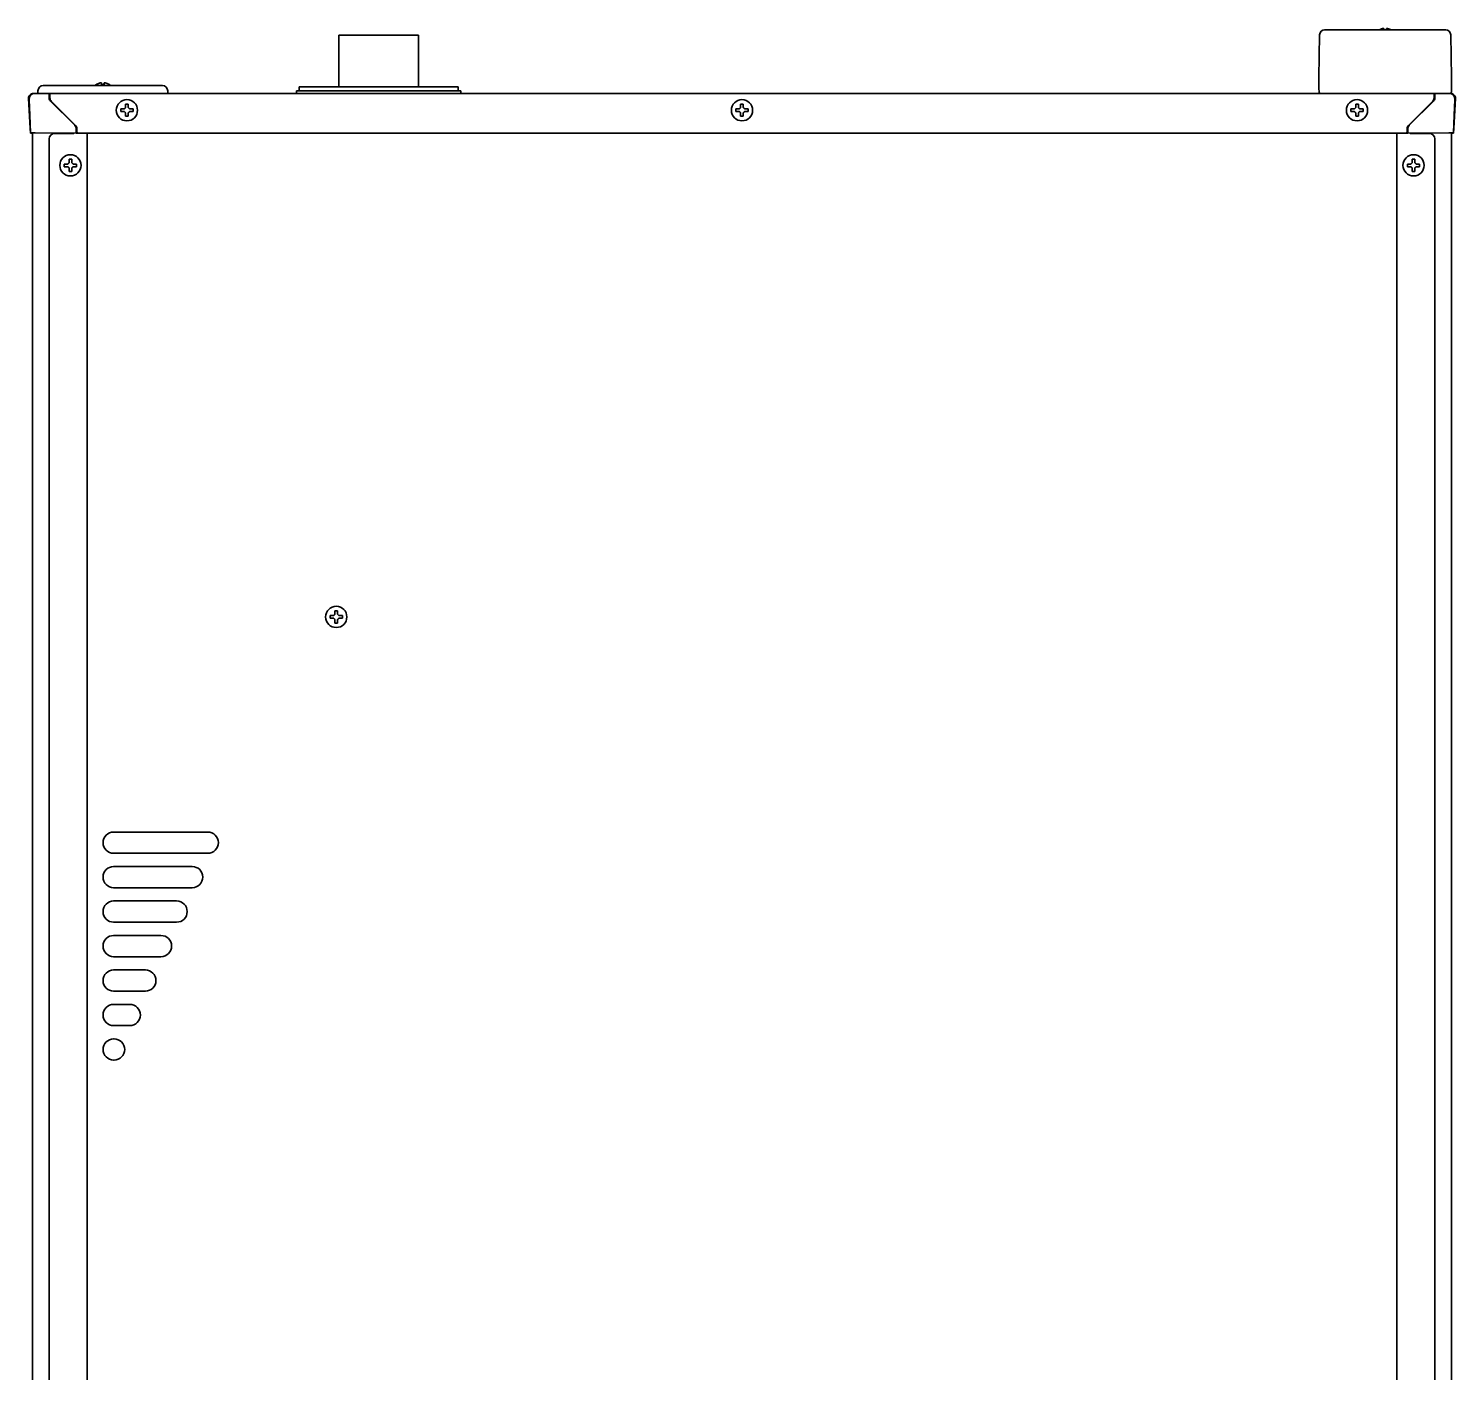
# Model space of a CAD drawing. Extents: x 6569 to 10251, y -294 to 3435.
# Drawn here: x 6569 to 7107, y 1749 to 2256 of the extents above; entities that cross this region are included whole.
import ezdxf

# ---------------------------------------------------------------- set-up
doc = ezdxf.new("R2010")
doc.units = 0
doc.header["$LTSCALE"] = 5
doc.layers.add('1', color=7, linetype='CONTINUOUS', true_color=0xffffff)

msp = doc.modelspace()

# ---------------------------------------------------------------- linework, layer by layer
at = {"layer": '1', "color": 7, "linetype": 'Continuous', "lineweight": 35}
for p, q in [((7057.35, 2255.33), (7057.42, 2255.33)), ((7057.42, 2255.33), (7062.51, 2255.33)), ((7062.51, 2255.33), (7097.81, 2255.33)), ((7097.81, 2255.33), (7102.91, 2255.33)), ((7102.91, 2255.33), (7102.98, 2255.33)), ((6700.66, 2253.33), (6685.66, 2253.33)), ((6685.66, 2253.33), (6685.66, 2233.82)), ((6715.66, 2253.33), (6700.66, 2253.33)), ((6715.66, 2233.82), (6715.66, 2253.33)), ((7055.45, 2253.46), (7055.16, 2237.32)), ((7105.16, 2237.32), (7104.88, 2253.46)), ((6574.2, 2234.33), (6579.2, 2234.33)), ((6579.2, 2234.33), (6614.13, 2234.33)), ((6594.36, 2234.77), (6594.36, 2234.8)), ((6598.96, 2234.8), (6598.96, 2234.77)), ((6614.13, 2234.33), (6619.13, 2234.33)), ((6730.66, 2233.83), (6670.66, 2233.83)), ((6670.66, 2233.83), (6670.66, 2232.33)), ((6730.66, 2232.33), (6730.66, 2233.83)), ((7055.16, 2233.33), (7055.16, 2237.29)), ((7055.22, 2231.81), (7055.16, 2233.33)), ((7105.16, 2233.33), (7105.11, 2231.81)), ((7105.16, 2237.29), (7105.16, 2233.33)), ((6569.25, 2218.32), (6568.67, 2229.43)), ((6568.94, 2229.26), (6568.95, 2228.95)), ((6568.95, 2228.95), (6569.15, 2223.12)), ((6570.46, 2231.33), (6570.94, 2231.33)), ((6576.41, 2231.33), (6570.94, 2231.33)), ((6572.16, 2231.33), (6572.2, 2232.4)), ((6576.41, 2231.33), (6576.41, 2229.83)), ((6576.41, 2231.33), (6576.66, 2231.33)), ((6576.66, 2231.33), (6576.66, 2229.85)), ((6576.66, 2231.33), (7098.66, 2231.33)), ((6586.08, 2219.34), (6577, 2228.42)), ((6577.25, 2228.44), (6586.28, 2219.41)), ((6621.13, 2232.4), (6621.16, 2231.33)), ((6669.66, 2232.33), (6731.66, 2232.33)), ((6669.66, 2232.33), (6669.66, 2231.33)), ((6731.66, 2231.33), (6731.66, 2232.33)), ((7089.05, 2219.41), (7098.08, 2228.44)), ((7098.33, 2228.42), (7089.25, 2219.34)), ((7098.66, 2229.85), (7098.66, 2231.33)), ((7098.66, 2231.33), (7098.91, 2231.33)), ((7104.39, 2231.33), (7098.91, 2231.33)), ((7098.91, 2229.83), (7098.91, 2231.33)), ((7104.39, 2231.33), (7104.86, 2231.33)), ((7106.66, 2229.43), (7106.08, 2218.32)), ((7106.38, 2228.95), (7106.18, 2223.12)), ((7106.38, 2228.95), (7106.39, 2229.26)), ((6569.38, 2216.67), (6569.15, 2223.12)), ((6603.46, 2225.03), (6603.46, 2225.53)), ((6603.46, 2224.53), (6603.46, 2225.03)), ((6608.06, 2225.53), (6608.06, 2225.03)), ((6608.06, 2225.03), (6608.06, 2224.53)), ((6835.36, 2225.03), (6835.36, 2225.53)), ((6835.36, 2224.53), (6835.36, 2225.03)), ((6839.96, 2225.53), (6839.96, 2225.03)), ((6839.96, 2225.03), (6839.96, 2224.53)), ((7067.26, 2225.03), (7067.26, 2225.53)), ((7067.26, 2224.53), (7067.26, 2225.03)), ((7071.86, 2225.53), (7071.86, 2225.03)), ((7071.86, 2225.03), (7071.86, 2224.53)), ((7106.18, 2223.12), (7105.95, 2216.66)), ((6569.35, 2216.33), (6569.25, 2218.32)), ((6586.66, 2216.53), (6586.66, 2217.93)), ((6586.86, 2218), (6586.86, 2216.83)), ((7088.46, 2216.83), (7088.46, 2218)), ((7088.66, 2217.93), (7088.66, 2216.52)), ((7106.08, 2218.32), (7105.98, 2216.33)), ((6570.15, 2216.37), (6569.35, 2216.33)), ((6571.11, 2216.46), (6569.57, 2216.48)), ((6570.15, 2216.47), (6570.15, 2216.37)), ((6570.16, 1277.43), (6570.16, 2216.47)), ((6586.66, 2216.33), (6571.11, 2216.46)), ((6576.46, 2214.23), (6576.46, 1426.83)), ((6578.46, 2216.23), (6585.66, 2216.23)), ((6586.66, 2216.53), (6586.66, 2216.33)), ((6587.26, 2216.34), (6586.66, 2216.33)), ((6586.66, 2216.33), (6587.36, 2216.33)), ((6587.36, 2216.33), (7087.96, 2216.33)), ((6590.76, 2216.33), (6590.76, 1424.83)), ((7084.56, 1424.83), (7084.56, 2216.33)), ((7088.66, 2216.33), (7087.96, 2216.33)), ((7088.66, 2216.33), (7088.07, 2216.34)), ((7088.66, 2216.32), (7088.66, 2216.52)), ((7104.22, 2216.45), (7088.66, 2216.32)), ((7096.86, 2216.23), (7089.66, 2216.23)), ((7098.86, 2214.23), (7098.86, 1426.83)), ((7105.75, 2216.47), (7104.22, 2216.45)), ((7105.16, 2216.46), (7105.16, 1277.43)), ((7105.18, 2216.37), (7105.18, 2216.46)), ((7105.98, 2216.33), (7105.18, 2216.37)), ((6582.16, 2204.23), (6582.16, 2204.73)), ((6582.16, 2203.73), (6582.16, 2204.23)), ((6586.76, 2204.73), (6586.76, 2204.23)), ((6586.76, 2204.23), (6586.76, 2203.73)), ((7088.56, 2204.23), (7088.56, 2204.73)), ((7088.56, 2203.73), (7088.56, 2204.23)), ((7093.16, 2204.73), (7093.16, 2204.23)), ((7093.16, 2204.23), (7093.16, 2203.73)), ((6680.68, 2034), (6680.68, 2033.94)), ((6682.38, 2033.96), (6682.38, 2034.46)), ((6682.38, 2033.46), (6682.38, 2033.96)), ((6686.98, 2034.46), (6686.98, 2033.96)), ((6686.98, 2033.96), (6686.98, 2033.46)), ((6600.76, 1952.83), (6636.26, 1952.83)), ((6636.26, 1944.83), (6600.76, 1944.83)), ((6600.76, 1939.83), (6630.37, 1939.83)), ((6630.37, 1931.83), (6600.76, 1931.83)), ((6600.76, 1926.83), (6624.48, 1926.83)), ((6624.48, 1918.83), (6600.76, 1918.83)), ((6600.76, 1913.83), (6618.59, 1913.83)), ((6618.59, 1905.83), (6600.76, 1905.83)), ((6600.76, 1900.83), (6612.71, 1900.83)), ((6612.71, 1892.83), (6600.76, 1892.83)), ((6600.76, 1887.83), (6606.82, 1887.83)), ((6606.82, 1879.83), (6600.76, 1879.83)), ((6600.76, 1874.83), (6600.93, 1874.83)), ((6600.93, 1866.83), (6600.76, 1866.83))]:
    msp.add_line(p, q, dxfattribs=at)
for centre in [(6605.76, 2225.03), (6837.66, 2225.03), (7069.56, 2225.03), (6584.46, 2204.23), (7090.86, 2204.23), (6684.68, 2033.96)]:
    msp.add_circle(centre, 4, dxfattribs=at)
for centre, radius, start, end in [((7057.35, 2253.43), 1.9, 90, 179.0001), ((7102.98, 2253.43), 1.9, 0.9999, 90), ((6574.2, 2232.33), 2, 90, 178), ((6596.86, 2230.71), 4.8, 121.3727, 131.0474), ((6596.47, 2230.71), 4.8, 48.9526, 58.6273), ((6619.13, 2232.33), 2, 2, 90), ((6570.46, 2229.53), 1.8, 90, 183), ((6570.94, 2229.33), 2, 90, 182), ((6578.41, 2229.83), 2, 187.4241, 204.4698), ((6578.41, 2229.83), 2, 204.4698, 225), ((6578.66, 2229.85), 2, 189.4516, 225), ((7055.72, 2231.83), 0.5, 182, 270), ((7096.66, 2229.85), 2, 315, 350.5484), ((7096.91, 2229.83), 2, 315, 335.5302), ((7096.91, 2229.83), 2, 335.5302, 352.5759), ((7104.39, 2229.33), 2, 358, 90), ((7104.61, 2231.83), 0.5, 270, 358), ((7104.86, 2229.53), 1.8, 357, 90), ((6584.66, 2217.93), 2, 24.4698, 45), ((6584.86, 2218), 2, 0, 45), ((6584.66, 2217.93), 2, 0, 24.4698), ((6587.36, 2216.83), 0.5, 180, 270), ((7087.96, 2216.83), 0.5, 270, 0), ((7090.46, 2218), 2, 135, 180), ((7090.66, 2217.93), 2, 155.5302, 180), ((6578.46, 2214.23), 2, 90, 180), ((6585.66, 2216.53), 0.3, 270, 318.1857), ((7089.66, 2216.53), 0.3, 221.8143, 270), ((7096.86, 2214.23), 2, 0, 90), ((6600.76, 1948.83), 4, 90, 270), ((6636.26, 1948.83), 4, 270, 90), ((6600.76, 1935.83), 4, 90, 270), ((6630.37, 1935.83), 4, 270, 90), ((6600.76, 1922.83), 4, 90, 270), ((6624.48, 1922.83), 4, 270, 90), ((6600.76, 1909.83), 4, 90, 270), ((6618.59, 1909.83), 4, 270, 90), ((6600.76, 1896.83), 4, 90, 270), ((6612.71, 1896.83), 4, 270, 90), ((6600.76, 1883.83), 4, 90, 270), ((6606.82, 1883.83), 4, 270, 90), ((6600.76, 1870.83), 4, 90, 270), ((6600.93, 1870.83), 4, 270, 90)]:
    msp.add_arc(centre, radius, start, end, dxfattribs=at)
msp.add_ellipse((7090.66, 2217.93), major_axis=(-1.41, 1.41), ratio=1, start_param=0, end_param=0.35832, dxfattribs=at)
for points, knots in [([(7079.16, 2255.82), (7079.11, 2255.81), (7079, 2255.78), (7078.84, 2255.73), (7078.68, 2255.67), (7078.53, 2255.61), (7078.37, 2255.54), (7078.22, 2255.47), (7078.08, 2255.4), (7077.99, 2255.35), (7077.97, 2255.33)], [0, 0, 0, 0, 0.134116, 0.268232, 0.402347, 0.536463, 0.670579, 0.804695, 0.938811, 1, 1, 1, 1]), ([(7079.66, 2255.27), (7079.66, 2255.4), (7079.66, 2255.5), (7079.66, 2255.64), (7079.66, 2255.68), (7079.66, 2255.76), (7079.66, 2255.79), (7079.66, 2255.82)], [0, 0, 0, 0, 0.5, 0.5, 0.75, 0.75, 1, 1, 1, 1]), ([(7082.46, 2255.27), (7082.26, 2255.4), (7082.05, 2255.5), (7081.73, 2255.64), (7081.62, 2255.68), (7081.39, 2255.76), (7081.28, 2255.79), (7081.16, 2255.82)], [0, 0, 0, 0, 0.5, 0.5, 0.75, 0.75, 1, 1, 1, 1]), ([(6596.16, 2234.77), (6596.16, 2234.9), (6596.16, 2235), (6596.16, 2235.14), (6596.16, 2235.18), (6596.16, 2235.26), (6596.16, 2235.29), (6596.16, 2235.32)], [0, 0, 0, 0, 0.5, 0.5, 0.75, 0.75, 1, 1, 1, 1]), ([(6598.96, 2234.77), (6598.76, 2234.9), (6598.55, 2235), (6598.23, 2235.14), (6598.12, 2235.18), (6597.89, 2235.26), (6597.78, 2235.29), (6597.66, 2235.32)], [0, 0, 0, 0, 0.5, 0.5, 0.75, 0.75, 1, 1, 1, 1]), ([(6606.26, 2227.33), (6606.26, 2227.12), (6606.26, 2226.91), (6606.26, 2226.59), (6606.26, 2226.48), (6606.26, 2226.25), (6606.26, 2226.14), (6606.26, 2226.03)], [0, 0, 0, 0, 0.5, 0.5, 0.75, 0.75, 1, 1, 1, 1]), ([(6838.16, 2227.33), (6838.16, 2227.12), (6838.16, 2226.91), (6838.16, 2226.59), (6838.16, 2226.48), (6838.16, 2226.25), (6838.16, 2226.14), (6838.16, 2226.03)], [0, 0, 0, 0, 0.5, 0.5, 0.75, 0.75, 1, 1, 1, 1]), ([(7070.06, 2227.33), (7070.06, 2227.12), (7070.06, 2226.91), (7070.06, 2226.59), (7070.06, 2226.48), (7070.06, 2226.25), (7070.06, 2226.14), (7070.06, 2226.03)], [0, 0, 0, 0, 0.5, 0.5, 0.75, 0.75, 1, 1, 1, 1]), ([(6603.46, 2225.53), (6603.67, 2225.53), (6603.88, 2225.53), (6604.2, 2225.53), (6604.31, 2225.53), (6604.54, 2225.53), (6604.65, 2225.53), (6604.76, 2225.53)], [0, 0, 0, 0, 0.5, 0.5, 0.75, 0.75, 1, 1, 1, 1]), ([(6605.26, 2222.73), (6605.26, 2222.93), (6605.26, 2223.14), (6605.26, 2223.46), (6605.26, 2223.57), (6605.26, 2223.8), (6605.26, 2223.91), (6605.26, 2224.03)], [0, 0, 0, 0, 0.5, 0.5, 0.75, 0.75, 1, 1, 1, 1]), ([(6608.06, 2224.53), (6607.86, 2224.53), (6607.65, 2224.53), (6607.33, 2224.53), (6607.22, 2224.53), (6606.99, 2224.53), (6606.88, 2224.53), (6606.76, 2224.53)], [0, 0, 0, 0, 0.5, 0.5, 0.75, 0.75, 1, 1, 1, 1]), ([(6835.36, 2225.53), (6835.57, 2225.53), (6835.78, 2225.53), (6836.1, 2225.53), (6836.21, 2225.53), (6836.44, 2225.53), (6836.55, 2225.53), (6836.66, 2225.53)], [0, 0, 0, 0, 0.5, 0.5, 0.75, 0.75, 1, 1, 1, 1]), ([(6837.16, 2222.73), (6837.16, 2222.93), (6837.16, 2223.14), (6837.16, 2223.46), (6837.16, 2223.57), (6837.16, 2223.8), (6837.16, 2223.91), (6837.16, 2224.03)], [0, 0, 0, 0, 0.5, 0.5, 0.75, 0.75, 1, 1, 1, 1]), ([(6839.96, 2224.53), (6839.76, 2224.53), (6839.55, 2224.53), (6839.23, 2224.53), (6839.12, 2224.53), (6838.89, 2224.53), (6838.78, 2224.53), (6838.66, 2224.53)], [0, 0, 0, 0, 0.5, 0.5, 0.75, 0.75, 1, 1, 1, 1]), ([(7067.26, 2225.53), (7067.47, 2225.53), (7067.68, 2225.53), (7068, 2225.53), (7068.11, 2225.53), (7068.34, 2225.53), (7068.45, 2225.53), (7068.56, 2225.53)], [0, 0, 0, 0, 0.5, 0.5, 0.75, 0.75, 1, 1, 1, 1]), ([(7069.06, 2222.73), (7069.06, 2222.93), (7069.06, 2223.14), (7069.06, 2223.46), (7069.06, 2223.57), (7069.06, 2223.8), (7069.06, 2223.91), (7069.06, 2224.03)], [0, 0, 0, 0, 0.5, 0.5, 0.75, 0.75, 1, 1, 1, 1]), ([(7071.86, 2224.53), (7071.66, 2224.53), (7071.45, 2224.53), (7071.13, 2224.53), (7071.02, 2224.53), (7070.79, 2224.53), (7070.68, 2224.53), (7070.56, 2224.53)], [0, 0, 0, 0, 0.5, 0.5, 0.75, 0.75, 1, 1, 1, 1]), ([(6569.57, 2216.48), (6569.56, 2216.48), (6569.55, 2216.48), (6569.53, 2216.48), (6569.52, 2216.48), (6569.51, 2216.49), (6569.51, 2216.49), (6569.49, 2216.5), (6569.48, 2216.5), (6569.46, 2216.51), (6569.45, 2216.52), (6569.43, 2216.54), (6569.42, 2216.55), (6569.41, 2216.57), (6569.4, 2216.57), (6569.4, 2216.58), (6569.4, 2216.59), (6569.39, 2216.61), (6569.38, 2216.62), (6569.38, 2216.64), (6569.38, 2216.66), (6569.38, 2216.67)], [0, 0, 0, 0, 0.125, 0.125, 0.1875, 0.1875, 0.25, 0.25, 0.375, 0.375, 0.5, 0.5, 0.625, 0.625, 0.6875, 0.6875, 0.75, 0.75, 0.875, 0.875, 1, 1, 1, 1]), ([(7105.95, 2216.66), (7105.95, 2216.65), (7105.95, 2216.63), (7105.95, 2216.62), (7105.94, 2216.61), (7105.94, 2216.6), (7105.94, 2216.59), (7105.93, 2216.57), (7105.92, 2216.56), (7105.91, 2216.54), (7105.9, 2216.53), (7105.88, 2216.52), (7105.87, 2216.51), (7105.86, 2216.5), (7105.85, 2216.49), (7105.84, 2216.49), (7105.83, 2216.48), (7105.82, 2216.48), (7105.8, 2216.47), (7105.78, 2216.47), (7105.77, 2216.47), (7105.75, 2216.47)], [0, 0, 0, 0, 0.125, 0.125, 0.1875, 0.1875, 0.25, 0.25, 0.375, 0.375, 0.5, 0.5, 0.625, 0.625, 0.6875, 0.6875, 0.75, 0.75, 0.875, 0.875, 1, 1, 1, 1]), ([(6584.96, 2206.53), (6584.96, 2206.32), (6584.96, 2206.11), (6584.96, 2205.79), (6584.96, 2205.68), (6584.96, 2205.45), (6584.96, 2205.34), (6584.96, 2205.23)], [0, 0, 0, 0, 0.5, 0.5, 0.75, 0.75, 1, 1, 1, 1]), ([(7091.36, 2206.53), (7091.36, 2206.32), (7091.36, 2206.11), (7091.36, 2205.79), (7091.36, 2205.68), (7091.36, 2205.45), (7091.36, 2205.34), (7091.36, 2205.23)], [0, 0, 0, 0, 0.5, 0.5, 0.75, 0.75, 1, 1, 1, 1]), ([(6582.16, 2204.73), (6582.37, 2204.73), (6582.58, 2204.73), (6582.9, 2204.73), (6583.01, 2204.73), (6583.24, 2204.73), (6583.35, 2204.73), (6583.46, 2204.73)], [0, 0, 0, 0, 0.5, 0.5, 0.75, 0.75, 1, 1, 1, 1]), ([(6583.96, 2201.93), (6583.96, 2202.13), (6583.96, 2202.34), (6583.96, 2202.66), (6583.96, 2202.77), (6583.96, 2203), (6583.96, 2203.11), (6583.96, 2203.23)], [0, 0, 0, 0, 0.5, 0.5, 0.75, 0.75, 1, 1, 1, 1]), ([(6586.76, 2203.73), (6586.56, 2203.73), (6586.35, 2203.73), (6586.03, 2203.73), (6585.92, 2203.73), (6585.69, 2203.73), (6585.58, 2203.73), (6585.46, 2203.73)], [0, 0, 0, 0, 0.5, 0.5, 0.75, 0.75, 1, 1, 1, 1]), ([(7088.56, 2204.73), (7088.77, 2204.73), (7088.98, 2204.73), (7089.3, 2204.73), (7089.41, 2204.73), (7089.64, 2204.73), (7089.75, 2204.73), (7089.86, 2204.73)], [0, 0, 0, 0, 0.5, 0.5, 0.75, 0.75, 1, 1, 1, 1]), ([(7090.36, 2201.93), (7090.36, 2202.13), (7090.36, 2202.34), (7090.36, 2202.66), (7090.36, 2202.77), (7090.36, 2203), (7090.36, 2203.11), (7090.36, 2203.23)], [0, 0, 0, 0, 0.5, 0.5, 0.75, 0.75, 1, 1, 1, 1]), ([(7093.16, 2203.73), (7092.96, 2203.73), (7092.75, 2203.73), (7092.43, 2203.73), (7092.32, 2203.73), (7092.09, 2203.73), (7091.98, 2203.73), (7091.86, 2203.73)], [0, 0, 0, 0, 0.5, 0.5, 0.75, 0.75, 1, 1, 1, 1]), ([(6682.38, 2034.46), (6682.59, 2034.46), (6682.8, 2034.46), (6683.12, 2034.46), (6683.23, 2034.46), (6683.46, 2034.46), (6683.57, 2034.46), (6683.68, 2034.46)], [0, 0, 0, 0, 0.5, 0.5, 0.75, 0.75, 1, 1, 1, 1]), ([(6685.18, 2036.26), (6685.18, 2036.06), (6685.18, 2035.85), (6685.18, 2035.53), (6685.18, 2035.42), (6685.18, 2035.19), (6685.18, 2035.08), (6685.18, 2034.96)], [0, 0, 0, 0, 0.5, 0.5, 0.75, 0.75, 1, 1, 1, 1]), ([(6684.18, 2031.66), (6684.18, 2031.87), (6684.18, 2032.08), (6684.18, 2032.4), (6684.18, 2032.51), (6684.18, 2032.73), (6684.18, 2032.85), (6684.18, 2032.96)], [0, 0, 0, 0, 0.5, 0.5, 0.75, 0.75, 1, 1, 1, 1]), ([(6686.98, 2033.46), (6686.78, 2033.46), (6686.57, 2033.46), (6686.25, 2033.46), (6686.14, 2033.46), (6685.91, 2033.46), (6685.8, 2033.46), (6685.68, 2033.46)], [0, 0, 0, 0, 0.5, 0.5, 0.75, 0.75, 1, 1, 1, 1])]:
    msp.add_open_spline(points, degree=3, knots=knots, dxfattribs=at)
for points in [[(7079.66, 2255.82), (7079.64, 2255.83), (7079.59, 2255.83), (7079.51, 2255.84), (7079.44, 2255.84), (7079.37, 2255.84), (7079.3, 2255.84), (7079.23, 2255.83), (7079.19, 2255.82), (7079.16, 2255.82)], [(7081.16, 2255.82), (7081.14, 2255.82), (7081.09, 2255.83), (7081.02, 2255.84), (7080.95, 2255.84), (7080.88, 2255.84), (7080.81, 2255.84), (7080.74, 2255.83), (7080.69, 2255.82), (7080.66, 2255.82)], [(7080.66, 2255.82), (7080.66, 2255.81), (7080.66, 2255.78), (7080.66, 2255.73), (7080.66, 2255.67), (7080.66, 2255.61), (7080.66, 2255.54), (7080.66, 2255.47), (7080.66, 2255.38), (7080.66, 2255.31), (7080.66, 2255.27)], [(6595.66, 2235.32), (6595.61, 2235.31), (6595.5, 2235.28), (6595.34, 2235.23), (6595.18, 2235.17), (6595.03, 2235.11), (6594.87, 2235.04), (6594.72, 2234.97), (6594.55, 2234.88), (6594.43, 2234.81), (6594.36, 2234.77)], [(6596.16, 2235.32), (6596.14, 2235.33), (6596.09, 2235.33), (6596.01, 2235.34), (6595.94, 2235.34), (6595.87, 2235.34), (6595.8, 2235.34), (6595.73, 2235.33), (6595.69, 2235.32), (6595.66, 2235.32)], [(6597.16, 2234.77), (6597, 2234.79), (6596.66, 2234.82), (6596.33, 2234.79), (6596.16, 2234.77)], [(6597.66, 2235.32), (6597.64, 2235.32), (6597.59, 2235.33), (6597.52, 2235.34), (6597.45, 2235.34), (6597.38, 2235.34), (6597.31, 2235.34), (6597.24, 2235.33), (6597.19, 2235.32), (6597.16, 2235.32)], [(6597.16, 2235.32), (6597.16, 2235.31), (6597.16, 2235.28), (6597.16, 2235.23), (6597.16, 2235.17), (6597.16, 2235.11), (6597.16, 2235.04), (6597.16, 2234.97), (6597.16, 2234.88), (6597.16, 2234.81), (6597.16, 2234.77)], [(6576.41, 2229.83), (6576.41, 2229.75), (6576.42, 2229.66), (6576.43, 2229.58)], [(6576.66, 2229.85), (6576.66, 2229.74), (6576.67, 2229.64), (6576.69, 2229.53)], [(6605.26, 2226.03), (6605.26, 2226.08), (6605.26, 2226.19), (6605.26, 2226.35), (6605.26, 2226.51), (6605.26, 2226.66), (6605.26, 2226.82), (6605.26, 2226.97), (6605.26, 2227.14), (6605.26, 2227.26), (6605.26, 2227.33)], [(6605.26, 2227.33), (6605.43, 2227.33), (6605.76, 2227.33), (6606.1, 2227.33), (6606.26, 2227.33)], [(6837.16, 2226.03), (6837.16, 2226.08), (6837.16, 2226.19), (6837.16, 2226.35), (6837.16, 2226.51), (6837.16, 2226.66), (6837.16, 2226.82), (6837.16, 2226.97), (6837.16, 2227.14), (6837.16, 2227.26), (6837.16, 2227.33)], [(6837.16, 2227.33), (6837.33, 2227.33), (6837.66, 2227.33), (6838, 2227.33), (6838.16, 2227.33)], [(7069.06, 2226.03), (7069.06, 2226.08), (7069.06, 2226.19), (7069.06, 2226.35), (7069.06, 2226.51), (7069.06, 2226.66), (7069.06, 2226.82), (7069.06, 2226.97), (7069.06, 2227.14), (7069.06, 2227.26), (7069.06, 2227.33)], [(7069.06, 2227.33), (7069.23, 2227.33), (7069.56, 2227.33), (7069.9, 2227.33), (7070.06, 2227.33)], [(7098.64, 2229.53), (7098.66, 2229.64), (7098.66, 2229.74), (7098.66, 2229.85)], [(7098.9, 2229.58), (7098.9, 2229.62), (7098.91, 2229.71), (7098.91, 2229.79), (7098.91, 2229.83)], [(6604.76, 2224.53), (6604.71, 2224.53), (6604.6, 2224.53), (6604.44, 2224.53), (6604.28, 2224.53), (6604.13, 2224.53), (6603.97, 2224.53), (6603.82, 2224.53), (6603.65, 2224.53), (6603.53, 2224.53), (6603.46, 2224.53)], [(6604.76, 2225.53), (6604.79, 2225.55), (6604.84, 2225.6), (6604.91, 2225.67), (6604.98, 2225.74), (6605.05, 2225.81), (6605.12, 2225.88), (6605.19, 2225.95), (6605.24, 2226), (6605.26, 2226.03)], [(6605.26, 2224.03), (6605.24, 2224.05), (6605.19, 2224.1), (6605.11, 2224.18), (6605.04, 2224.25), (6604.97, 2224.32), (6604.9, 2224.39), (6604.83, 2224.46), (6604.79, 2224.5), (6604.76, 2224.53)], [(6606.26, 2222.73), (6606.1, 2222.73), (6605.76, 2222.73), (6605.43, 2222.73), (6605.26, 2222.73)], [(6606.26, 2226.03), (6606.29, 2226), (6606.34, 2225.95), (6606.42, 2225.88), (6606.49, 2225.8), (6606.56, 2225.73), (6606.63, 2225.66), (6606.7, 2225.6), (6606.74, 2225.55), (6606.76, 2225.53)], [(6606.76, 2224.53), (6606.74, 2224.5), (6606.69, 2224.45), (6606.62, 2224.38), (6606.55, 2224.31), (6606.48, 2224.24), (6606.41, 2224.17), (6606.34, 2224.1), (6606.29, 2224.05), (6606.26, 2224.03)], [(6606.26, 2224.03), (6606.26, 2223.97), (6606.26, 2223.86), (6606.26, 2223.7), (6606.26, 2223.54), (6606.26, 2223.39), (6606.26, 2223.24), (6606.26, 2223.08), (6606.26, 2222.91), (6606.26, 2222.79), (6606.26, 2222.73)], [(6606.76, 2225.53), (6606.82, 2225.53), (6606.93, 2225.53), (6607.09, 2225.53), (6607.25, 2225.53), (6607.4, 2225.53), (6607.55, 2225.53), (6607.71, 2225.53), (6607.88, 2225.53), (6608, 2225.53), (6608.06, 2225.53)], [(6836.66, 2224.53), (6836.61, 2224.53), (6836.5, 2224.53), (6836.34, 2224.53), (6836.18, 2224.53), (6836.03, 2224.53), (6835.87, 2224.53), (6835.72, 2224.53), (6835.55, 2224.53), (6835.43, 2224.53), (6835.36, 2224.53)], [(6836.66, 2225.53), (6836.69, 2225.55), (6836.74, 2225.6), (6836.81, 2225.67), (6836.88, 2225.74), (6836.95, 2225.81), (6837.02, 2225.88), (6837.09, 2225.95), (6837.14, 2226), (6837.16, 2226.03)], [(6837.16, 2224.03), (6837.14, 2224.05), (6837.09, 2224.1), (6837.01, 2224.18), (6836.94, 2224.25), (6836.87, 2224.32), (6836.8, 2224.39), (6836.73, 2224.46), (6836.69, 2224.5), (6836.66, 2224.53)], [(6838.16, 2222.73), (6838, 2222.73), (6837.66, 2222.73), (6837.33, 2222.73), (6837.16, 2222.73)], [(6838.16, 2226.03), (6838.19, 2226), (6838.24, 2225.95), (6838.32, 2225.88), (6838.39, 2225.8), (6838.46, 2225.73), (6838.53, 2225.66), (6838.6, 2225.6), (6838.64, 2225.55), (6838.66, 2225.53)], [(6838.66, 2224.53), (6838.64, 2224.5), (6838.59, 2224.45), (6838.52, 2224.38), (6838.45, 2224.31), (6838.38, 2224.24), (6838.31, 2224.17), (6838.24, 2224.1), (6838.19, 2224.05), (6838.16, 2224.03)], [(6838.16, 2224.03), (6838.16, 2223.97), (6838.16, 2223.86), (6838.16, 2223.7), (6838.16, 2223.54), (6838.16, 2223.39), (6838.16, 2223.24), (6838.16, 2223.08), (6838.16, 2222.91), (6838.16, 2222.79), (6838.16, 2222.73)], [(6838.66, 2225.53), (6838.72, 2225.53), (6838.83, 2225.53), (6838.99, 2225.53), (6839.15, 2225.53), (6839.3, 2225.53), (6839.45, 2225.53), (6839.61, 2225.53), (6839.78, 2225.53), (6839.9, 2225.53), (6839.96, 2225.53)], [(7068.56, 2224.53), (7068.51, 2224.53), (7068.4, 2224.53), (7068.24, 2224.53), (7068.08, 2224.53), (7067.93, 2224.53), (7067.77, 2224.53), (7067.62, 2224.53), (7067.45, 2224.53), (7067.33, 2224.53), (7067.26, 2224.53)], [(7068.56, 2225.53), (7068.59, 2225.55), (7068.64, 2225.6), (7068.71, 2225.67), (7068.78, 2225.74), (7068.85, 2225.81), (7068.92, 2225.88), (7068.99, 2225.95), (7069.04, 2226), (7069.06, 2226.03)], [(7069.06, 2224.03), (7069.04, 2224.05), (7068.99, 2224.1), (7068.91, 2224.18), (7068.84, 2224.25), (7068.77, 2224.32), (7068.7, 2224.39), (7068.63, 2224.46), (7068.59, 2224.5), (7068.56, 2224.53)], [(7070.06, 2222.73), (7069.9, 2222.73), (7069.56, 2222.73), (7069.23, 2222.73), (7069.06, 2222.73)], [(7070.06, 2226.03), (7070.09, 2226), (7070.14, 2225.95), (7070.22, 2225.88), (7070.29, 2225.8), (7070.36, 2225.73), (7070.43, 2225.66), (7070.5, 2225.6), (7070.54, 2225.55), (7070.56, 2225.53)], [(7070.56, 2224.53), (7070.54, 2224.5), (7070.49, 2224.45), (7070.42, 2224.38), (7070.35, 2224.31), (7070.28, 2224.24), (7070.21, 2224.17), (7070.14, 2224.1), (7070.09, 2224.05), (7070.06, 2224.03)], [(7070.06, 2224.03), (7070.06, 2223.97), (7070.06, 2223.86), (7070.06, 2223.7), (7070.06, 2223.54), (7070.06, 2223.39), (7070.06, 2223.24), (7070.06, 2223.08), (7070.06, 2222.91), (7070.06, 2222.79), (7070.06, 2222.73)], [(7070.56, 2225.53), (7070.62, 2225.53), (7070.73, 2225.53), (7070.89, 2225.53), (7071.05, 2225.53), (7071.2, 2225.53), (7071.35, 2225.53), (7071.51, 2225.53), (7071.68, 2225.53), (7071.8, 2225.53), (7071.86, 2225.53)], [(6583.96, 2205.23), (6583.96, 2205.28), (6583.96, 2205.39), (6583.96, 2205.55), (6583.96, 2205.71), (6583.96, 2205.86), (6583.96, 2206.02), (6583.96, 2206.17), (6583.96, 2206.34), (6583.96, 2206.46), (6583.96, 2206.53)], [(6583.96, 2206.53), (6584.13, 2206.53), (6584.46, 2206.53), (6584.8, 2206.53), (6584.96, 2206.53)], [(7090.36, 2205.23), (7090.36, 2205.28), (7090.36, 2205.39), (7090.36, 2205.55), (7090.36, 2205.71), (7090.36, 2205.86), (7090.36, 2206.02), (7090.36, 2206.17), (7090.36, 2206.34), (7090.36, 2206.46), (7090.36, 2206.53)], [(7090.36, 2206.53), (7090.53, 2206.53), (7090.86, 2206.53), (7091.2, 2206.53), (7091.36, 2206.53)], [(6583.46, 2203.73), (6583.41, 2203.73), (6583.3, 2203.73), (6583.14, 2203.73), (6582.98, 2203.73), (6582.83, 2203.73), (6582.67, 2203.73), (6582.52, 2203.73), (6582.35, 2203.73), (6582.23, 2203.73), (6582.16, 2203.73)], [(6583.46, 2204.73), (6583.49, 2204.75), (6583.54, 2204.8), (6583.61, 2204.87), (6583.68, 2204.94), (6583.75, 2205.01), (6583.82, 2205.08), (6583.89, 2205.15), (6583.94, 2205.2), (6583.96, 2205.23)], [(6583.96, 2203.23), (6583.94, 2203.25), (6583.89, 2203.3), (6583.81, 2203.38), (6583.74, 2203.45), (6583.67, 2203.52), (6583.6, 2203.59), (6583.53, 2203.66), (6583.49, 2203.7), (6583.46, 2203.73)], [(6584.96, 2201.93), (6584.8, 2201.93), (6584.46, 2201.93), (6584.13, 2201.93), (6583.96, 2201.93)], [(6584.96, 2205.23), (6584.99, 2205.2), (6585.04, 2205.15), (6585.12, 2205.08), (6585.19, 2205), (6585.26, 2204.93), (6585.33, 2204.86), (6585.4, 2204.8), (6585.44, 2204.75), (6585.46, 2204.73)], [(6585.46, 2203.73), (6585.44, 2203.7), (6585.39, 2203.65), (6585.32, 2203.58), (6585.25, 2203.51), (6585.18, 2203.44), (6585.11, 2203.37), (6585.04, 2203.3), (6584.99, 2203.25), (6584.96, 2203.23)], [(6584.96, 2203.23), (6584.96, 2203.17), (6584.96, 2203.06), (6584.96, 2202.9), (6584.96, 2202.74), (6584.96, 2202.59), (6584.96, 2202.44), (6584.96, 2202.28), (6584.96, 2202.11), (6584.96, 2201.99), (6584.96, 2201.93)], [(6585.46, 2204.73), (6585.52, 2204.73), (6585.63, 2204.73), (6585.79, 2204.73), (6585.95, 2204.73), (6586.1, 2204.73), (6586.25, 2204.73), (6586.41, 2204.73), (6586.58, 2204.73), (6586.7, 2204.73), (6586.76, 2204.73)], [(7089.86, 2203.73), (7089.81, 2203.73), (7089.7, 2203.73), (7089.54, 2203.73), (7089.38, 2203.73), (7089.23, 2203.73), (7089.07, 2203.73), (7088.92, 2203.73), (7088.75, 2203.73), (7088.63, 2203.73), (7088.56, 2203.73)], [(7089.86, 2204.73), (7089.89, 2204.75), (7089.94, 2204.8), (7090.01, 2204.87), (7090.08, 2204.94), (7090.15, 2205.01), (7090.22, 2205.08), (7090.29, 2205.15), (7090.34, 2205.2), (7090.36, 2205.23)], [(7090.36, 2203.23), (7090.34, 2203.25), (7090.29, 2203.3), (7090.21, 2203.38), (7090.14, 2203.45), (7090.07, 2203.52), (7090, 2203.59), (7089.93, 2203.66), (7089.89, 2203.7), (7089.86, 2203.73)], [(7091.36, 2201.93), (7091.2, 2201.93), (7090.86, 2201.93), (7090.53, 2201.93), (7090.36, 2201.93)], [(7091.36, 2205.23), (7091.39, 2205.2), (7091.44, 2205.15), (7091.52, 2205.08), (7091.59, 2205), (7091.66, 2204.93), (7091.73, 2204.86), (7091.8, 2204.8), (7091.84, 2204.75), (7091.86, 2204.73)], [(7091.86, 2203.73), (7091.84, 2203.7), (7091.79, 2203.65), (7091.72, 2203.58), (7091.65, 2203.51), (7091.58, 2203.44), (7091.51, 2203.37), (7091.44, 2203.3), (7091.39, 2203.25), (7091.36, 2203.23)], [(7091.36, 2203.23), (7091.36, 2203.17), (7091.36, 2203.06), (7091.36, 2202.9), (7091.36, 2202.74), (7091.36, 2202.59), (7091.36, 2202.44), (7091.36, 2202.28), (7091.36, 2202.11), (7091.36, 2201.99), (7091.36, 2201.93)], [(7091.86, 2204.73), (7091.92, 2204.73), (7092.03, 2204.73), (7092.19, 2204.73), (7092.35, 2204.73), (7092.5, 2204.73), (7092.65, 2204.73), (7092.81, 2204.73), (7092.98, 2204.73), (7093.1, 2204.73), (7093.16, 2204.73)], [(6683.68, 2034.46), (6683.71, 2034.49), (6683.76, 2034.53), (6683.83, 2034.61), (6683.9, 2034.68), (6683.97, 2034.75), (6684.04, 2034.82), (6684.11, 2034.89), (6684.16, 2034.94), (6684.18, 2034.96)], [(6684.18, 2034.96), (6684.18, 2035.02), (6684.18, 2035.13), (6684.18, 2035.29), (6684.18, 2035.45), (6684.18, 2035.6), (6684.18, 2035.75), (6684.18, 2035.91), (6684.18, 2036.08), (6684.18, 2036.2), (6684.18, 2036.26)], [(6684.18, 2036.26), (6684.35, 2036.26), (6684.68, 2036.26), (6685.02, 2036.26), (6685.18, 2036.26)], [(6685.18, 2034.96), (6685.21, 2034.94), (6685.26, 2034.89), (6685.34, 2034.81), (6685.41, 2034.74), (6685.48, 2034.67), (6685.55, 2034.6), (6685.62, 2034.53), (6685.66, 2034.49), (6685.68, 2034.46)], [(6685.68, 2034.46), (6685.74, 2034.46), (6685.85, 2034.46), (6686.01, 2034.46), (6686.17, 2034.46), (6686.32, 2034.46), (6686.47, 2034.46), (6686.63, 2034.46), (6686.8, 2034.46), (6686.92, 2034.46), (6686.98, 2034.46)], [(6683.68, 2033.46), (6683.63, 2033.46), (6683.52, 2033.46), (6683.36, 2033.46), (6683.2, 2033.46), (6683.05, 2033.46), (6682.89, 2033.46), (6682.74, 2033.46), (6682.57, 2033.46), (6682.45, 2033.46), (6682.38, 2033.46)], [(6684.18, 2032.96), (6684.16, 2032.99), (6684.11, 2033.04), (6684.03, 2033.11), (6683.96, 2033.19), (6683.89, 2033.26), (6683.82, 2033.33), (6683.75, 2033.39), (6683.71, 2033.44), (6683.68, 2033.46)], [(6685.18, 2031.66), (6685.02, 2031.66), (6684.68, 2031.66), (6684.35, 2031.66), (6684.18, 2031.66)], [(6685.68, 2033.46), (6685.66, 2033.44), (6685.61, 2033.39), (6685.54, 2033.32), (6685.47, 2033.25), (6685.4, 2033.18), (6685.33, 2033.11), (6685.26, 2033.03), (6685.21, 2032.99), (6685.18, 2032.96)], [(6685.18, 2032.96), (6685.18, 2032.91), (6685.18, 2032.8), (6685.18, 2032.64), (6685.18, 2032.48), (6685.18, 2032.33), (6685.18, 2032.17), (6685.18, 2032.02), (6685.18, 2031.85), (6685.18, 2031.73), (6685.18, 2031.66)]]:
    msp.add_open_spline(points, degree=3, dxfattribs=at)

doc.saveas('drawing.dxf')
